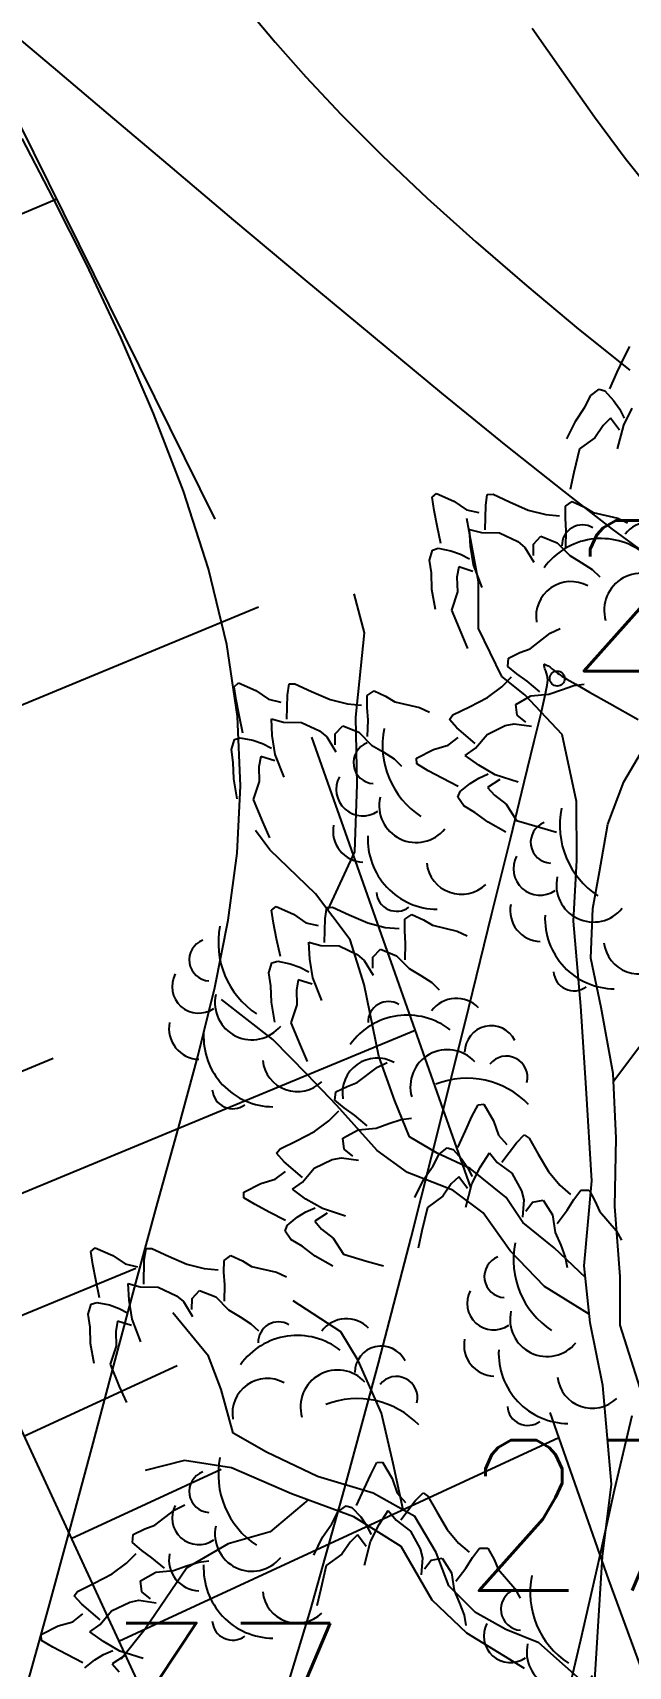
# Model space of a CAD drawing. Extents: x 524954 to 526204, y 9523489 to 9524010.
# Drawn here: x 526051.04 to 526055, y 9523761.1 to 9523771.97 of the extents above; entities that cross this region are included whole.
import ezdxf
from ezdxf.enums import TextEntityAlignment as Align

# ---------------------------------------------------------------- set-up
doc = ezdxf.new("R2010")
doc.units = 0
doc.header["$PDMODE"] = 33
doc.header["$PDSIZE"] = 0.1
doc.linetypes.add('ACAD_ISO12W100', pattern=[21, 12, -3, 0, -3, 0, -3])
doc.linetypes.add('CACHE2', pattern=[4.7625, 3.175, -1.5875])
for name, color, linetype in [('Arbre', 34, 'ACAD_ISO12W100'), ('Bas_Talus', 40, 'CACHE2'), ('CN_01_00', 3, 'Continuous'), ('CN_02_00', 4, 'Continuous'), ('CN_05_00', 6, 'Continuous'), ('Haut_Talus', 30, 'Continuous'), ('Talus', 2, 'Continuous'), ('TopoAlt', 3, 'Continuous'), ('TOPOJIS', 7, 'Continuous')]:
    doc.layers.add(name, color=color, linetype=linetype)
doc.styles.add('Simplex 1.0', font='Simplex.shx', dxfattribs={"width": 0.99, "height": 1})

# ---------------------------------------------------------------- blocks, each defined once
blk = doc.blocks.new('TCPOINT M')
at = {"color": 0}
blk.add_point((0, 0), dxfattribs=at)
at = {"layer": 'TopoAlt', "style": 'Simplex 1.0', "width": 0.99}
blk.add_attdef('ALT', (0.15, 0.15), '', height=1, dxfattribs=at)
blk = doc.blocks.new('v088')
at = {"linetype": 'Continuous'}
for p, q in [((-0.024, 12.318), (0.016, 12.396)), ((-0.069, 12.224), (-0.024, 12.318)), ((-0.118, 12.113), (-0.069, 12.224)), ((-0.283, 11.991), (-0.243, 12.069)), ((-0.243, 12.069), (-0.188, 12.111)), ((-0.188, 12.111), (-0.15, 12.099)), ((-0.15, 12.099), (-0.092, 12.035)), ((-0.344, 11.901), (-0.283, 11.991)), ((-0.092, 12.035), (-0.054, 11.98)), ((-0.054, 11.98), (-0.022, 11.919)), ((-0.025, 11.872), (0.032, 11.984)), ((-0.403, 11.78), (-0.344, 11.901)), ((-0.162, 11.869), (-0.217, 11.788)), ((-0.112, 11.918), (-0.162, 11.869)), ((-0.054, 11.839), (-0.112, 11.918)), ((-0.066, 11.715), (-0.025, 11.872)), ((-0.217, 11.788), (-0.32, 11.714)), ((-0.32, 11.714), (-0.357, 11.558)), ((-0.357, 11.558), (-0.382, 11.444)), ((-1.299, 11.392), (-1.27, 11.417)), ((-1.27, 11.417), (-1.154, 11.366)), ((-0.943, 11.337), (-0.932, 11.411)), ((-0.932, 11.411), (-0.894, 11.412)), ((-0.894, 11.412), (-0.784, 11.361)), ((-1.285, 11.305), (-1.299, 11.392)), ((-1.266, 11.203), (-1.285, 11.305)), ((-1.154, 11.366), (-1.07, 11.309)), ((-1.07, 11.309), (-0.988, 11.29)), ((-0.947, 11.176), (-0.943, 11.337)), ((-0.784, 11.361), (-0.66, 11.307)), ((-0.66, 11.307), (-0.544, 11.278)), ((-0.413, 11.333), (-0.367, 11.365)), ((-0.413, 11.254), (-0.413, 11.333)), ((-0.367, 11.365), (-0.29, 11.329)), ((-0.29, 11.329), (-0.229, 11.292)), ((-1.241, 11.084), (-1.266, 11.203)), ((-0.991, 10.831), (-1.069, 11.252)), ((-0.544, 11.278), (-0.452, 11.27)), ((-0.408, 11.17), (-0.413, 11.254)), ((-0.229, 11.292), (-0.065, 11.254)), ((-0.065, 11.254), (0.001, 11.223)), ((-1.05, 11.179), (-0.971, 11.157)), ((-1.044, 11.067), (-1.05, 11.179)), ((-0.971, 11.157), (-0.851, 11.155)), ((-0.851, 11.155), (-0.73, 11.098)), ((-0.73, 11.098), (-0.682, 11.059)), ((-0.626, 11.08), (-0.576, 11.133)), ((-0.576, 11.133), (-0.468, 11.09)), ((-0.468, 11.09), (-0.384, 11.005)), ((-0.41, 11.061), (-0.408, 11.17)), ((-1.317, 10.975), (-1.297, 11.041)), ((-1.303, 10.889), (-1.317, 10.975)), ((-1.297, 11.041), (-1.259, 11.053)), ((-1.259, 11.053), (-1.174, 11.037)), ((-1.174, 11.037), (-1.111, 11.014)), ((-1.111, 11.014), (-1.05, 10.983)), ((-1.024, 10.943), (-1.044, 11.067)), ((-0.682, 11.059), (-0.622, 10.96)), ((-0.626, 11.006), (-0.626, 11.08)), ((-0.384, 11.005), (-0.307, 10.958)), ((-1.3, 10.78), (-1.303, 10.889)), ((-1.122, 10.929), (-1.134, 10.861)), ((-1.029, 10.899), (-1.122, 10.929)), ((-0.966, 10.792), (-1.024, 10.943)), ((-0.307, 10.958), (-0.234, 10.911)), ((-0.234, 10.911), (-0.184, 10.864)), ((-1.277, 10.647), (-1.3, 10.78)), ((-1.131, 10.763), (-1.171, 10.642)), ((-1.134, 10.861), (-1.131, 10.763)), ((-0.991, 10.52), (-0.991, 10.831)), ((-1.749, 10.491), (-1.817, 10.751)), ((-1.171, 10.642), (-1.109, 10.494)), ((-1.806, 9.931), (-1.749, 10.491)), ((-1.109, 10.494), (-1.063, 10.387)), ((-0.835, 10.2), (-0.991, 10.52)), ((-0.648, 10.385), (-0.514, 10.488)), ((-0.514, 10.488), (-0.448, 10.519)), ((-0.796, 10.268), (-0.791, 10.323)), ((-0.791, 10.323), (-0.715, 10.36)), ((-0.715, 10.36), (-0.648, 10.385)), ((-0.735, 10.218), (-0.796, 10.268)), ((-0.666, 10.169), (-0.735, 10.218)), ((-2.616, 10.132), (-2.587, 10.158)), ((-2.603, 10.046), (-2.616, 10.132)), ((-2.587, 10.158), (-2.471, 10.107)), ((-2.471, 10.107), (-2.388, 10.049)), ((-2.261, 10.077), (-2.249, 10.151)), ((-2.249, 10.151), (-2.211, 10.152)), ((-2.211, 10.152), (-2.101, 10.101)), ((-1.73, 10.074), (-1.685, 10.105)), ((-1.685, 10.105), (-1.608, 10.069)), ((-0.931, 10.06), (-0.836, 10.131)), ((-0.836, 10.131), (-0.771, 10.198)), ((-0.683, 10.078), (-0.835, 10.2)), ((-0.583, 10.098), (-0.666, 10.169)), ((-0.523, 10.083), (-0.438, 10.113)), ((-0.438, 10.113), (-0.356, 10.14)), ((-0.356, 10.14), (-0.287, 10.149)), ((-2.583, 9.943), (-2.603, 10.046)), ((-2.388, 10.049), (-2.306, 10.03)), ((-2.264, 9.917), (-2.261, 10.077)), ((-2.101, 10.101), (-1.977, 10.047)), ((-1.977, 10.047), (-1.862, 10.018)), ((-1.862, 10.018), (-1.769, 10.01)), ((-1.731, 9.995), (-1.73, 10.074)), ((-1.725, 9.911), (-1.731, 9.995)), ((-1.608, 10.069), (-1.547, 10.033)), ((-1.547, 10.033), (-1.382, 9.994)), ((-1.382, 9.994), (-1.316, 9.963)), ((-1.161, 9.945), (-1.051, 9.998)), ((-1.051, 9.998), (-0.931, 10.06)), ((-0.743, 10.015), (-0.642, 10.071)), ((-0.734, 9.943), (-0.743, 10.015)), ((-0.435, 9.816), (-0.683, 10.078)), ((-0.642, 10.071), (-0.523, 10.083)), ((-2.558, 9.824), (-2.583, 9.943)), ((-2.368, 9.919), (-2.288, 9.897)), ((-2.362, 9.808), (-2.368, 9.919)), ((-2.288, 9.897), (-2.168, 9.895)), ((-2.168, 9.895), (-2.047, 9.839)), ((-1.797, 9.483), (-1.806, 9.931)), ((-1.728, 9.802), (-1.725, 9.911)), ((-1.184, 9.915), (-1.161, 9.945)), ((-1.134, 9.859), (-1.184, 9.915)), ((-0.814, 9.874), (-0.753, 9.886)), ((-0.753, 9.886), (-0.639, 9.87)), ((-0.677, 9.896), (-0.734, 9.943)), ((-2.634, 9.715), (-2.614, 9.781)), ((-2.614, 9.781), (-2.576, 9.793)), ((-2.576, 9.793), (-2.492, 9.777)), ((-2.492, 9.777), (-2.428, 9.754)), ((-2.342, 9.683), (-2.362, 9.808)), ((-2.047, 9.839), (-2, 9.799)), ((-2, 9.799), (-1.94, 9.7)), ((-1.944, 9.746), (-1.943, 9.82)), ((-1.943, 9.82), (-1.893, 9.873)), ((-1.893, 9.873), (-1.786, 9.83)), ((-1.786, 9.83), (-1.702, 9.745)), ((-1.192, 9.743), (-1.125, 9.794)), ((-1.012, 9.755), (-1.134, 9.859)), ((-1.011, 9.724), (-0.934, 9.816)), ((-0.934, 9.816), (-0.814, 9.874)), ((-0.339, 9.37), (-0.435, 9.816)), ((-0.025, 9.501), (0.168, 9.829)), ((-2.621, 9.629), (-2.634, 9.715)), ((-2.439, 9.669), (-2.451, 9.601)), ((-2.346, 9.639), (-2.439, 9.669)), ((-2.428, 9.754), (-2.368, 9.723)), ((-2.283, 9.532), (-2.342, 9.683)), ((-1.702, 9.745), (-1.624, 9.699)), ((-1.624, 9.699), (-1.552, 9.652)), ((-1.402, 9.657), (-1.289, 9.715)), ((-1.289, 9.715), (-1.192, 9.743)), ((-1.079, 9.676), (-1.011, 9.724)), ((-0.989, 9.611), (-1.079, 9.676)), ((-2.617, 9.52), (-2.621, 9.629)), ((-2.451, 9.601), (-2.448, 9.503)), ((-1.552, 9.652), (-1.502, 9.604)), ((-1.401, 9.619), (-1.402, 9.657)), ((-1.325, 9.574), (-1.401, 9.619)), ((-1.233, 9.524), (-1.325, 9.574)), ((-0.88, 9.547), (-0.989, 9.611)), ((-2.595, 9.387), (-2.617, 9.52)), ((-2.448, 9.503), (-2.488, 9.382)), ((-1.812, 9.035), (-1.797, 9.483)), ((-1.125, 9.469), (-1.233, 9.524)), ((-1.113, 9.435), (-1.047, 9.49)), ((-1.047, 9.49), (-0.989, 9.525)), ((-0.989, 9.525), (-0.927, 9.553)), ((-0.848, 9.516), (-0.931, 9.463)), ((-0.931, 9.463), (-0.885, 9.411)), ((-0.726, 9.498), (-0.88, 9.547)), ((-0.131, 9.219), (-0.025, 9.501)), ((-2.488, 9.382), (-2.427, 9.234)), ((-1.128, 9.398), (-1.113, 9.435)), ((-1.089, 9.341), (-1.128, 9.398)), ((-0.885, 9.411), (-0.807, 9.351)), ((-0.807, 9.351), (-0.739, 9.244)), ((-0.337, 8.979), (-0.339, 9.37)), ((-2.427, 9.234), (-2.38, 9.127)), ((-1.014, 9.297), (-1.089, 9.341)), ((-0.927, 9.231), (-1.014, 9.297)), ((-0.739, 9.244), (-0.586, 9.198)), ((-2.378, 9.048), (-2.474, 9.177)), ((-0.81, 9.165), (-0.927, 9.231)), ((-0.586, 9.198), (-0.473, 9.166)), ((-0.186, 8.901), (-0.131, 9.219)), ((-2.074, 8.756), (-2.378, 9.048)), ((-1.992, 8.647), (-1.812, 9.035)), ((-0.36, 8.574), (-0.337, 8.979)), ((-0.231, 8.658), (-0.186, 8.901)), ((-1.843, 8.45), (-2.074, 8.756)), ((-2.366, 8.647), (-2.337, 8.672)), ((-2.353, 8.56), (-2.366, 8.647)), ((-2.337, 8.672), (-2.221, 8.621)), ((-2.221, 8.621), (-2.138, 8.563)), ((-2.014, 8.431), (-2.011, 8.592)), ((-2.011, 8.592), (-1.999, 8.665)), ((-1.999, 8.665), (-1.961, 8.666)), ((-1.961, 8.666), (-1.851, 8.615)), ((-1.851, 8.615), (-1.727, 8.562)), ((-1.481, 8.509), (-1.48, 8.588)), ((-1.48, 8.588), (-1.435, 8.619)), ((-1.435, 8.619), (-1.357, 8.583)), ((-1.357, 8.583), (-1.297, 8.547)), ((-0.243, 8.328), (-0.231, 8.658)), ((-2.333, 8.457), (-2.353, 8.56)), ((-2.138, 8.563), (-2.056, 8.544)), ((-1.727, 8.562), (-1.612, 8.532)), ((-1.612, 8.532), (-1.519, 8.524)), ((-1.475, 8.425), (-1.481, 8.509)), ((-1.297, 8.547), (-1.132, 8.508)), ((-1.132, 8.508), (-1.066, 8.477)), ((-0.311, 8.009), (-0.36, 8.574)), ((-2.308, 8.338), (-2.333, 8.457)), ((-2.118, 8.433), (-2.038, 8.411)), ((-2.112, 8.322), (-2.118, 8.433)), ((-2.038, 8.411), (-1.918, 8.409)), ((-1.918, 8.409), (-1.797, 8.353)), ((-1.75, 8.153), (-1.843, 8.45)), ((-1.693, 8.334), (-1.643, 8.387)), ((-1.643, 8.387), (-1.536, 8.344)), ((-1.478, 8.316), (-1.475, 8.425)), ((-2.384, 8.23), (-2.364, 8.296)), ((-2.364, 8.296), (-2.326, 8.308)), ((-2.326, 8.308), (-2.242, 8.291)), ((-2.242, 8.291), (-2.178, 8.268)), ((-2.178, 8.268), (-2.118, 8.237)), ((-2.092, 8.197), (-2.112, 8.322)), ((-1.797, 8.353), (-1.75, 8.313)), ((-1.75, 8.313), (-1.69, 8.215)), ((-1.694, 8.261), (-1.693, 8.334)), ((-1.536, 8.344), (-1.452, 8.259)), ((-1.452, 8.259), (-1.374, 8.213)), ((-0.174, 8), (-0.243, 8.328)), ((-2.371, 8.143), (-2.384, 8.23)), ((-2.189, 8.184), (-2.201, 8.115)), ((-2.096, 8.154), (-2.189, 8.184)), ((-2.033, 8.047), (-2.092, 8.197)), ((-1.653, 7.676), (-1.75, 8.153)), ((-1.374, 8.213), (-1.302, 8.166)), ((-1.302, 8.166), (-1.252, 8.118)), ((-2.358, 7.786), (-2.7, 8.052)), ((-2.367, 8.034), (-2.371, 8.143)), ((-2.201, 8.115), (-2.198, 8.017)), ((-2.345, 7.902), (-2.367, 8.034)), ((-2.198, 8.017), (-2.238, 7.897)), ((-0.274, 7.463), (-0.311, 8.009)), ((-0.096, 7.56), (-0.174, 8)), ((-0.093, 7.509), (0.262, 7.984)), ((-2.238, 7.897), (-2.177, 7.749)), ((-2.129, 7.554), (-2.358, 7.786)), ((-2.177, 7.749), (-2.13, 7.641)), ((-1.663, 7.603), (-1.598, 7.634)), ((-1.547, 7.38), (-1.653, 7.676)), ((-1.932, 7.347), (-2.129, 7.554)), ((-1.864, 7.475), (-1.797, 7.5)), ((-1.797, 7.5), (-1.663, 7.603)), ((-0.075, 7.131), (-0.096, 7.56)), ((-1.945, 7.383), (-1.94, 7.438)), ((-1.94, 7.438), (-1.864, 7.475)), ((-0.237, 6.848), (-0.274, 7.463)), ((-1.985, 7.246), (-1.92, 7.313)), ((-1.884, 7.333), (-1.945, 7.383)), ((-1.665, 7.048), (-1.932, 7.347)), ((-1.815, 7.284), (-1.884, 7.333)), ((-1.732, 7.213), (-1.815, 7.284)), ((-1.449, 7.14), (-1.547, 7.38)), ((-1.034, 7.275), (-0.994, 7.353)), ((-0.994, 7.353), (-0.955, 7.356)), ((-0.955, 7.356), (-0.891, 7.247)), ((-2.2, 7.113), (-2.081, 7.175)), ((-2.081, 7.175), (-1.985, 7.246)), ((-1.892, 7.13), (-1.791, 7.186)), ((-1.791, 7.186), (-1.672, 7.198)), ((-1.672, 7.198), (-1.587, 7.228)), ((-1.587, 7.228), (-1.505, 7.255)), ((-1.505, 7.255), (-1.436, 7.264)), ((-1.128, 7.069), (-1.078, 7.18)), ((-1.078, 7.18), (-1.034, 7.275)), ((-0.891, 7.247), (-0.858, 7.151)), ((-2.31, 7.06), (-2.2, 7.113)), ((-1.883, 7.058), (-1.892, 7.13)), ((-1.266, 7.031), (-1.449, 7.14)), ((-1.253, 7.025), (-1.198, 7.067)), ((-1.198, 7.067), (-1.16, 7.055)), ((-0.858, 7.151), (-0.802, 7.088)), ((-0.835, 6.972), (-0.738, 7.1)), ((-0.738, 7.1), (-0.686, 7.153)), ((-0.686, 7.153), (-0.654, 7.131)), ((-0.654, 7.131), (-0.595, 7.025)), ((-0.084, 6.677), (-0.075, 7.131)), ((-2.333, 7.03), (-2.31, 7.06)), ((-2.283, 6.974), (-2.333, 7.03)), ((-2.161, 6.87), (-2.283, 6.974)), ((-2.083, 6.931), (-1.963, 6.989)), ((-1.963, 6.989), (-1.902, 7.001)), ((-1.902, 7.001), (-1.788, 6.985)), ((-1.826, 7.011), (-1.883, 7.058)), ((-1.463, 6.903), (-1.665, 7.048)), ((-1.293, 6.947), (-1.253, 7.025)), ((-1.047, 6.93), (-1.266, 7.031)), ((-1.16, 7.055), (-1.101, 6.992)), ((-1.101, 6.992), (-1.063, 6.936)), ((-0.978, 6.941), (-0.918, 7.034)), ((-0.918, 7.034), (-0.866, 6.97)), ((-0.866, 6.97), (-0.77, 6.898)), ((-0.595, 7.025), (-0.526, 6.909)), ((-2.439, 6.83), (-2.342, 6.858)), ((-2.342, 6.858), (-2.275, 6.909)), ((-2.161, 6.839), (-2.083, 6.931)), ((-1.162, 6.785), (-1.463, 6.903)), ((-1.413, 6.737), (-1.354, 6.857)), ((-1.354, 6.857), (-1.293, 6.947)), ((-1.122, 6.874), (-1.172, 6.826)), ((-1.064, 6.795), (-1.122, 6.874)), ((-1.063, 6.936), (-1.032, 6.875)), ((-0.806, 6.736), (-1.047, 6.93)), ((-1.035, 6.828), (-0.978, 6.941)), ((-0.77, 6.898), (-0.705, 6.781)), ((-0.526, 6.909), (-0.45, 6.818)), ((-0.287, 6.281), (-0.237, 6.848)), ((-2.551, 6.772), (-2.439, 6.83)), ((-2.55, 6.734), (-2.551, 6.772)), ((-2.228, 6.791), (-2.161, 6.839)), ((-2.138, 6.726), (-2.228, 6.791)), ((-1.227, 6.745), (-1.33, 6.67)), ((-1.172, 6.826), (-1.227, 6.745)), ((-0.96, 6.634), (-1.162, 6.785)), ((-1.076, 6.671), (-1.035, 6.828)), ((-0.697, 6.571), (-0.806, 6.736)), ((-0.705, 6.781), (-0.69, 6.721)), ((-0.45, 6.818), (-0.379, 6.757)), ((-0.357, 6.722), (-0.31, 6.785)), ((-0.31, 6.785), (-0.255, 6.784)), ((-0.255, 6.784), (-0.214, 6.71)), ((-2.475, 6.689), (-2.55, 6.734)), ((-2.383, 6.639), (-2.475, 6.689)), ((-2.274, 6.584), (-2.383, 6.639)), ((-2.196, 6.606), (-2.138, 6.64)), ((-2.029, 6.662), (-2.138, 6.726)), ((-2.138, 6.64), (-2.076, 6.668)), ((-1.998, 6.632), (-2.08, 6.578)), ((-1.875, 6.613), (-2.029, 6.662)), ((-1.33, 6.67), (-1.367, 6.514)), ((-0.78, 6.382), (-0.96, 6.634)), ((-0.69, 6.721), (-0.699, 6.606)), ((-0.675, 6.646), (-0.632, 6.705)), ((-0.632, 6.705), (-0.56, 6.719)), ((-0.56, 6.719), (-0.498, 6.621)), ((-0.468, 6.564), (-0.402, 6.651)), ((-0.402, 6.651), (-0.357, 6.722)), ((-0.214, 6.71), (-0.186, 6.645)), ((-0.186, 6.645), (-0.075, 6.517)), ((-0.049, 6.211), (-0.084, 6.677)), ((-2.277, 6.513), (-2.262, 6.55)), ((-2.262, 6.55), (-2.196, 6.606)), ((-2.08, 6.578), (-2.034, 6.526)), ((-2.034, 6.526), (-1.957, 6.466)), ((-0.488, 6.401), (-0.697, 6.571)), ((-0.498, 6.621), (-0.48, 6.503)), ((-2.238, 6.456), (-2.277, 6.513)), ((-2.163, 6.412), (-2.238, 6.456)), ((-2.076, 6.346), (-2.163, 6.412)), ((-1.957, 6.466), (-1.888, 6.359)), ((-1.367, 6.514), (-1.392, 6.4)), ((-0.48, 6.503), (-0.444, 6.419)), ((-0.444, 6.419), (-0.414, 6.339)), ((-0.075, 6.517), (-0.04, 6.453)), ((-3.568, 6.377), (-3.539, 6.402)), ((-3.555, 6.29), (-3.568, 6.377)), ((-3.539, 6.402), (-3.423, 6.351)), ((-3.423, 6.351), (-3.34, 6.294)), ((-3.216, 6.161), (-3.213, 6.322)), ((-3.213, 6.322), (-3.201, 6.396)), ((-3.201, 6.396), (-3.163, 6.397)), ((-3.163, 6.397), (-3.053, 6.346)), ((-3.053, 6.346), (-2.929, 6.292)), ((-2.683, 6.24), (-2.682, 6.318)), ((-2.682, 6.318), (-2.637, 6.35)), ((-2.637, 6.35), (-2.56, 6.314)), ((-2.56, 6.314), (-2.499, 6.278)), ((-1.959, 6.28), (-2.076, 6.346)), ((-1.888, 6.359), (-1.735, 6.313)), ((-1.735, 6.313), (-1.622, 6.281)), ((-0.551, 6.145), (-0.78, 6.382)), ((-0.279, 6.204), (-0.488, 6.401)), ((-0.414, 6.339), (-0.401, 6.271)), ((-3.535, 6.188), (-3.555, 6.29)), ((-3.34, 6.294), (-3.258, 6.275)), ((-2.929, 6.292), (-2.814, 6.263)), ((-2.814, 6.263), (-2.721, 6.255)), ((-2.677, 6.155), (-2.683, 6.24)), ((-2.499, 6.278), (-2.334, 6.239)), ((-2.334, 6.239), (-2.268, 6.208)), ((-0.248, 5.902), (-0.287, 6.281)), ((-0.049, 5.888), (-0.049, 6.211)), ((-3.51, 6.069), (-3.535, 6.188)), ((-3.32, 6.164), (-3.24, 6.142)), ((-3.314, 6.053), (-3.32, 6.164)), ((-3.24, 6.142), (-3.121, 6.14)), ((-3.121, 6.14), (-2.999, 6.083)), ((-2.999, 6.083), (-2.952, 6.044)), ((-2.895, 6.065), (-2.845, 6.118)), ((-2.845, 6.118), (-2.738, 6.075)), ((-2.68, 6.046), (-2.677, 6.155)), ((-0.254, 5.961), (-0.551, 6.145)), ((-3.586, 5.96), (-3.566, 6.026)), ((-3.566, 6.026), (-3.528, 6.038)), ((-3.528, 6.038), (-3.444, 6.022)), ((-3.444, 6.022), (-3.38, 5.999)), ((-3.38, 5.999), (-3.32, 5.968)), ((-3.294, 5.928), (-3.314, 6.053)), ((-2.952, 6.044), (-2.892, 5.945)), ((-2.896, 5.991), (-2.895, 6.065)), ((-2.738, 6.075), (-2.654, 5.99)), ((-2.654, 5.99), (-2.576, 5.943)), ((-1.907, 5.843), (-2.222, 6.048)), ((-3.573, 5.874), (-3.586, 5.96)), ((-3.57, 5.765), (-3.573, 5.874)), ((-3.392, 5.914), (-3.403, 5.846)), ((-3.298, 5.884), (-3.392, 5.914)), ((-3.235, 5.777), (-3.294, 5.928)), ((-2.787, 5.681), (-3.023, 5.969)), ((-2.576, 5.943), (-2.504, 5.896)), ((-2.504, 5.896), (-2.454, 5.849)), ((-0.165, 5.487), (-0.248, 5.902)), ((0.085, 5.468), (-0.049, 5.888)), ((-3.547, 5.632), (-3.57, 5.765)), ((-3.403, 5.846), (-3.4, 5.748)), ((-1.791, 5.652), (-1.907, 5.843)), ((-3.4, 5.748), (-3.44, 5.627)), ((-2.701, 5.459), (-2.787, 5.681)), ((-1.635, 5.301), (-1.791, 5.652)), ((-3.44, 5.627), (-3.379, 5.479)), ((-3.379, 5.479), (-3.332, 5.372)), ((-2.621, 5.169), (-2.701, 5.459)), ((-0.107, 4.829), (-0.165, 5.487)), ((-1.559, 4.967), (-1.635, 5.301)), ((-2.4, 5.043), (-2.621, 5.169)), ((-2.061, 4.882), (-2.4, 5.043)), ((-2.946, 4.988), (-3.206, 4.92)), ((-2.634, 4.938), (-2.946, 4.988)), ((-2.233, 4.766), (-2.634, 4.938)), ((-1.751, 4.8), (-1.707, 4.895)), ((-1.707, 4.895), (-1.667, 4.973)), ((-1.667, 4.973), (-1.628, 4.976)), ((-1.628, 4.976), (-1.564, 4.867)), ((-1.492, 4.659), (-1.559, 4.967)), ((-1.692, 4.771), (-2.061, 4.882)), ((-1.801, 4.689), (-1.751, 4.8)), ((-1.564, 4.867), (-1.531, 4.771)), ((-0.166, 4.349), (-0.107, 4.829)), ((-3.01, 4.66), (-2.944, 4.692)), ((-2.123, 4.725), (-2.377, 4.514)), ((-1.819, 4.613), (-2.233, 4.766)), ((-1.926, 4.645), (-1.871, 4.687)), ((-1.871, 4.687), (-1.833, 4.675)), ((-1.833, 4.675), (-1.774, 4.612)), ((-1.415, 4.615), (-1.692, 4.771)), ((-1.531, 4.771), (-1.475, 4.707)), ((-1.508, 4.592), (-1.411, 4.72)), ((-1.411, 4.72), (-1.359, 4.773)), ((-1.359, 4.773), (-1.327, 4.751)), ((-1.327, 4.751), (-1.268, 4.645)), ((-3.143, 4.557), (-3.01, 4.66)), ((-2.027, 4.477), (-1.966, 4.567)), ((-1.966, 4.567), (-1.926, 4.645)), ((-1.504, 4.415), (-1.819, 4.613)), ((-1.774, 4.612), (-1.736, 4.556)), ((-1.651, 4.561), (-1.591, 4.654)), ((-1.591, 4.654), (-1.539, 4.59)), ((-1.539, 4.59), (-1.443, 4.518)), ((-1.273, 4.376), (-1.415, 4.615)), ((-1.268, 4.645), (-1.199, 4.529)), ((-3.291, 4.441), (-3.287, 4.496)), ((-3.287, 4.496), (-3.21, 4.533)), ((-3.21, 4.533), (-3.143, 4.557)), ((-2.377, 4.514), (-2.655, 4.434)), ((-2.086, 4.357), (-2.027, 4.477)), ((-1.795, 4.494), (-1.845, 4.445)), ((-1.737, 4.415), (-1.795, 4.494)), ((-1.736, 4.556), (-1.705, 4.495)), ((-1.708, 4.448), (-1.651, 4.561)), ((-1.443, 4.518), (-1.378, 4.401)), ((-1.199, 4.529), (-1.123, 4.438)), ((-3.331, 4.304), (-3.266, 4.37)), ((-3.23, 4.39), (-3.291, 4.441)), ((-3.162, 4.341), (-3.23, 4.39)), ((-2.655, 4.434), (-2.931, 4.273)), ((-1.9, 4.365), (-2.003, 4.29)), ((-1.845, 4.445), (-1.9, 4.365)), ((-1.749, 4.291), (-1.708, 4.448)), ((-1.298, 4.058), (-1.504, 4.415)), ((-1.378, 4.401), (-1.363, 4.341)), ((-1.188, 4.154), (-1.273, 4.376)), ((-1.123, 4.438), (-1.052, 4.377)), ((-1.03, 4.342), (-0.984, 4.405)), ((-0.984, 4.405), (-0.928, 4.404)), ((-0.928, 4.404), (-0.887, 4.33)), ((-0.217, 3.527), (-0.166, 4.349)), ((-3.427, 4.233), (-3.331, 4.304)), ((-3.239, 4.188), (-3.137, 4.244)), ((-2.931, 4.273), (-3.209, 3.863)), ((-3.079, 4.271), (-3.162, 4.341)), ((-3.137, 4.244), (-3.019, 4.255)), ((-3.019, 4.255), (-2.933, 4.286)), ((-2.933, 4.286), (-2.851, 4.312)), ((-2.851, 4.312), (-2.783, 4.321)), ((-2.003, 4.29), (-2.04, 4.134)), ((-1.363, 4.341), (-1.372, 4.226)), ((-1.349, 4.266), (-1.305, 4.325)), ((-1.305, 4.325), (-1.233, 4.338)), ((-1.233, 4.338), (-1.171, 4.241)), ((-1.171, 4.241), (-1.153, 4.123)), ((-1.141, 4.184), (-1.075, 4.271)), ((-1.075, 4.271), (-1.03, 4.342)), ((-0.887, 4.33), (-0.859, 4.265)), ((-0.859, 4.265), (-0.748, 4.137)), ((-3.656, 4.117), (-3.547, 4.171)), ((-3.547, 4.171), (-3.427, 4.233)), ((-3.229, 4.115), (-3.239, 4.188)), ((-2.04, 4.134), (-2.065, 4.02)), ((-1.01, 3.977), (-1.188, 4.154)), ((-0.748, 4.137), (-0.713, 4.073)), ((-3.679, 4.087), (-3.656, 4.117)), ((-3.629, 4.032), (-3.679, 4.087)), ((-3.507, 3.927), (-3.629, 4.032)), ((-3.43, 3.988), (-3.309, 4.046)), ((-3.309, 4.046), (-3.249, 4.058)), ((-3.249, 4.058), (-3.134, 4.042)), ((-3.172, 4.068), (-3.229, 4.115)), ((-1.069, 3.839), (-1.298, 4.058)), ((-1.153, 4.123), (-1.118, 4.039)), ((-1.118, 4.039), (-1.087, 3.959)), ((-3.785, 3.887), (-3.688, 3.915)), ((-3.688, 3.915), (-3.621, 3.967)), ((-3.507, 3.896), (-3.43, 3.988)), ((-1.087, 3.959), (-1.074, 3.891)), ((-0.808, 3.863), (-1.01, 3.977)), ((-3.898, 3.83), (-3.785, 3.887)), ((-3.897, 3.791), (-3.898, 3.83)), ((-3.574, 3.849), (-3.507, 3.896)), ((-3.484, 3.783), (-3.574, 3.849)), ((-3.209, 3.863), (-3.367, 3.667)), ((-0.685, 3.605), (-1.069, 3.839)), ((-0.589, 3.774), (-0.808, 3.863)), ((-3.821, 3.747), (-3.897, 3.791)), ((-3.729, 3.697), (-3.821, 3.747)), ((-3.621, 3.641), (-3.729, 3.697)), ((-3.542, 3.663), (-3.485, 3.698)), ((-3.485, 3.698), (-3.422, 3.725)), ((-3.375, 3.72), (-3.484, 3.783)), ((-3.221, 3.67), (-3.375, 3.72)), ((-0.234, 3.461), (-0.589, 3.774)), ((-3.609, 3.608), (-3.542, 3.663)), ((-3.344, 3.689), (-3.426, 3.635)), ((-3.426, 3.635), (-3.38, 3.583))]:
    blk.add_line(p, q, dxfattribs=at)
for centre, major_axis, start_param, end_param in [((-0.3, 11.072), (0.0964, 0.0964), 0.254619, 2.377018), ((0.15, 11.024), (0.145, 0.145), 6.263619, 7.998733), ((-0.176, 10.651), (0.33, 0.33), 0.12682, 1.733702), ((0.091, 10.641), (0.174, 0.174), 6.236163, 8.918901), ((-0.376, 10.6), (0.164, 0.164), 0.282297, 2.520721), ((-1.063, 9.743), (0.4, 0.4), 2.158504, 3.344219), ((-1.682, 9.628), (-0.099, 0.099), -0.421529, 2.292047), ((-1.76, 9.451), (-0.125, 0.125), 0.293965, 2.957824), ((-1.405, 9.343), (0.174, 0.174), 2.133893, 4.816631), ((0.115, 9.214), (-0.4, 0.4), 0.587708, 1.773422), ((-1.753, 9.172), (-0.145, 0.145), 0.590553, 2.325666), ((-1.26, 9.119), (0.33, 0.33), 2.307735, 3.914618), ((-0.504, 9.099), (0.099, 0.099), 1.149268, 3.862844), ((-1.104, 8.984), (0.164, 0.164), 2.463212, 4.701636), ((-0.582, 8.923), (0.125, 0.125), 1.864761, 4.52862), ((-0.227, 8.814), (0.174, 0.174), 2.133893, 4.816631), ((-1.534, 8.776), (0.0964, 0.0964), 2.435534, 4.557933), ((-0.575, 8.644), (0.145, 0.145), 2.161349, 3.896462), ((-0.082, 8.59), (0.33, 0.33), 2.307735, 3.914618), ((-2.155, 8.43), (0.4, 0.4), 2.158504, 3.344219), ((-2.774, 8.316), (-0.099, 0.099), -0.421529, 2.292047), ((0.074, 8.455), (0.164, 0.164), 2.463212, 4.701636), ((-2.851, 8.139), (-0.125, 0.125), 0.293965, 2.957824), ((-0.356, 8.247), (0.0964, 0.0964), 2.435534, 4.557933), ((-2.497, 8.031), (0.174, 0.174), 2.133893, 4.816631), ((-1.589, 7.903), (0.0964, 0.0964), 0.254619, 2.377018), ((-1.138, 7.855), (-0.145, 0.145), 4.692823, 6.427936), ((-1.464, 7.482), (0.33, 0.33), 0.12682, 1.733702), ((-2.844, 7.86), (-0.145, 0.145), 0.590553, 2.325666), ((-2.352, 7.806), (0.33, 0.33), 2.307735, 3.914618), ((-0.906, 7.701), (0.125, 0.125), 5.967031, 8.63089), ((-1.198, 7.473), (-0.174, 0.174), 4.665366, 7.348105), ((-2.195, 7.672), (0.164, 0.164), 2.463212, 4.701636), ((-1.664, 7.431), (-0.164, 0.164), -1.288499, 0.949924), ((-0.805, 7.536), (-0.099, 0.099), 3.680741, 6.394318), ((-1.066, 6.963), (-0.4, 0.4), 4.689978, 5.875693), ((-2.625, 7.463), (0.0964, 0.0964), 2.435534, 4.557933), ((-0.193, 6.324), (-0.4, 0.4), 0.587708, 1.773422), ((-0.812, 6.21), (-0.099, 0.099), -0.421529, 2.292047), ((-0.89, 6.033), (0.125, 0.125), 1.864761, 4.52862), ((-0.535, 5.925), (0.174, 0.174), 2.133893, 4.816631), ((-2.32, 5.773), (0.0964, 0.0964), 0.254619, 2.377018), ((-1.869, 5.725), (0.145, 0.145), 6.263619, 7.998733), ((-2.195, 5.352), (0.33, 0.33), 0.12682, 1.733702), ((-1.637, 5.571), (-0.125, 0.125), 4.396235, 7.060094), ((-0.882, 5.754), (-0.145, 0.145), 0.590553, 2.325666), ((-0.39, 5.7), (0.33, 0.33), 2.307735, 3.914618), ((-2.395, 5.301), (-0.164, 0.164), -1.288499, 0.949924), ((-1.928, 5.343), (0.174, 0.174), 6.236163, 8.918901), ((-1.536, 5.406), (0.099, 0.099), 5.251538, 7.965114), ((-0.234, 5.566), (-0.164, 0.164), 0.892416, 3.130839), ((-1.797, 4.833), (0.4, 0.4), 6.260774, 7.446489), ((-0.663, 5.357), (0.0964, 0.0964), 2.435534, 4.557933), ((-2.155, 4.896), (-0.4, 0.4), 0.587708, 1.773422), ((-2.774, 4.781), (-0.099, 0.099), -0.421529, 2.292047), ((-2.851, 4.605), (-0.125, 0.125), 0.293965, 2.957824), ((-2.497, 4.497), (0.174, 0.174), 2.133893, 4.816631), ((-2.844, 4.326), (-0.145, 0.145), 0.590553, 2.325666), ((-2.352, 4.272), (0.33, 0.33), 2.307735, 3.914618), ((-0.702, 3.998), (0.099, 0.099), 1.149268, 3.862844), ((-0.082, 4.112), (0.4, 0.4), 2.158504, 3.344219), ((-2.195, 4.138), (0.164, 0.164), 2.463212, 4.701636), ((-2.625, 3.929), (0.0964, 0.0964), 2.435534, 4.557933), ((-0.779, 3.821), (0.125, 0.125), 1.864761, 4.52862), ((-0.424, 3.713), (0.174, 0.174), 2.133893, 4.816631)]:
    blk.add_ellipse(centre, major_axis=major_axis, ratio=1, start_param=start_param, end_param=end_param, dxfattribs=at)

msp = doc.modelspace()

# ---------------------------------------------------------------- linework, layer by layer
at = {"layer": 'Bas_Talus', "flags": 128}
for points in [[(526014.289, 9523817.598), (526018.793, 9523810.412), (526022.725, 9523805.249), (526025.26, 9523803.699), (526028.935, 9523802.665), (526035.981, 9523799.762), (526038.258, 9523799.296), (526042.918, 9523796.703), (526044.316, 9523795.722), (526047.683, 9523792.872), (526048.148, 9523791.838), (526051.101, 9523788.108), (526052.241, 9523783.292), (526052.81, 9523780.709), (526053.796, 9523775.573), (526054.871, 9523772.115), (526056.113, 9523765.907), (526057.933, 9523760.868), (526060.417, 9523751.763)], [(526058.834, 9523750.859), (526054.874, 9523761.678), (526052.719, 9523767.792), (526050.448, 9523772.385), (526051.028, 9523778.338), (526050.271, 9523783.977), (526048.171, 9523789.181), (526042.349, 9523792.03), (526038.681, 9523792.437), (526032.568, 9523795.169), (526027.379, 9523800.009), (526021.266, 9523805.765), (526019.627, 9523807.764), (526012.873, 9523815.903)]]:
    msp.add_lwpolyline(points, dxfattribs=at)
at = {"layer": 'CN_01_00', "flags": 128}
for points, elevation in [([(526054.364, 9523771.995), (526054.572, 9523771.698), (526054.777, 9523771.407), (526054.981, 9523771.132), (526055.185, 9523770.877)], 277), ([(526054.573, 9523760.799), (526054.687, 9523761.279), (526054.799, 9523761.773), (526054.911, 9523762.274), (526055.027, 9523762.771)], 273)]:
    msp.add_lwpolyline(points, dxfattribs=dict(at, elevation=elevation))
at = {"layer": 'CN_02_00', "flags": 128}
for points, elevation in [([(526052.479, 9523772.112), (526052.655, 9523771.902), (526052.858, 9523771.672), (526053.093, 9523771.421), (526053.365, 9523771.15), (526053.666, 9523770.866), (526053.989, 9523770.574), (526054.327, 9523770.282), (526054.671, 9523769.995), (526055.013, 9523769.721)], 276), ([(526052.666, 9523760.737), (526052.889, 9523761.476), (526053.116, 9523762.282), (526053.341, 9523763.119), (526053.558, 9523763.954), (526053.761, 9523764.754), (526053.942, 9523765.483), (526054.096, 9523766.109), (526054.218, 9523766.605), (526054.31, 9523766.981), (526054.377, 9523767.254), (526054.422, 9523767.441), (526054.449, 9523767.56), (526054.463, 9523767.627), (526054.468, 9523767.661), (526054.466, 9523767.677), (526054.463, 9523767.692), (526054.458, 9523767.707), (526054.453, 9523767.722), (526054.448, 9523767.735), (526054.445, 9523767.747), (526054.442, 9523767.756), (526054.442, 9523767.763), (526054.445, 9523767.766), (526054.45, 9523767.765), (526054.459, 9523767.761), (526054.47, 9523767.755), (526054.482, 9523767.746), (526054.495, 9523767.736), (526054.508, 9523767.726), (526054.52, 9523767.716), (526054.531, 9523767.707), (526054.542, 9523767.699), (526054.56, 9523767.687), (526054.594, 9523767.667), (526054.653, 9523767.633), (526054.745, 9523767.581), (526054.88, 9523767.504), (526055.067, 9523767.399)], 274)]:
    msp.add_lwpolyline(points, dxfattribs=dict(at, elevation=elevation))
at = {"layer": 'CN_05_00', "elevation": 275, "flags": 128}
for points in [[(526050.939, 9523771.936), (526051.206, 9523771.71), (526051.544, 9523771.423), (526051.94, 9523771.088), (526052.377, 9523770.72), (526052.838, 9523770.334), (526053.305, 9523769.945), (526053.761, 9523769.569), (526054.189, 9523769.221), (526054.571, 9523768.916), (526054.896, 9523768.665), (526055.17, 9523768.463)], [(526051.011, 9523761.005), (526051.148, 9523761.489), (526051.29, 9523762.01), (526051.435, 9523762.553), (526051.582, 9523763.105), (526051.728, 9523763.653), (526051.872, 9523764.182), (526052.012, 9523764.683), (526052.141, 9523765.158), (526052.253, 9523765.616), (526052.342, 9523766.064), (526052.401, 9523766.509), (526052.423, 9523766.958), (526052.403, 9523767.419), (526052.334, 9523767.898), (526052.211, 9523768.401), (526052.045, 9523768.917), (526051.846, 9523769.434), (526051.628, 9523769.939), (526051.402, 9523770.421), (526051.179, 9523770.866), (526050.973, 9523771.261)]]:
    msp.add_lwpolyline(points, dxfattribs=at)
at = {"layer": 'Haut_Talus', "flags": 128}
msp.add_lwpolyline([(526056.64, 9523747.182), (526054.163, 9523755.757), (526050.695, 9523763.26), (526049.126, 9523767.052), (526047.554, 9523770.789), (526047.554, 9523773.839), (526048.379, 9523778.374), (526048.214, 9523781.342), (526046.56, 9523787.218), (526043.663, 9523788.556), (526036.232, 9523790.287), (526033.094, 9523792.019), (526029.543, 9523795.399), (526023.921, 9523800.035), (526020.123, 9523804.075), (526013.855, 9523810.396), (526008.091, 9523814)], dxfattribs=at)
at = {"layer": 'Talus'}
for p, q in [((526048.077, 9523769.546), (526051.202, 9523770.86)), ((526049.238, 9523766.78), (526052.543, 9523768.147)), ((526050.385, 9523764.008), (526053.586, 9523765.332)), ((526050.099, 9523764.701), (526051.178, 9523765.147)), ((526050.672, 9523763.314), (526051.727, 9523763.751)), ((526050.984, 9523762.633), (526052.003, 9523763.103)), ((526051.614, 9523761.271), (526054.541, 9523762.624)), ((526051.299, 9523761.952), (526052.296, 9523762.413))]:
    msp.add_line(p, q, dxfattribs=at)

# ---------------------------------------------------------------- block references
at = {"layer": 'Arbre'}
msp.add_blockref('v088', (526054.997, 9523757.484), dxfattribs=at)
at = {"layer": 'TOPOJIS'}
ref = msp.add_blockref('TCPOINT M', (526054.53, 9523767.671, 273.97), dxfattribs=at)
ref.add_attrib('ALT', '273.97', (526054.58, 9523767.721, 273.97), dxfattribs={"layer": 'TopoAlt', "height": 1, "style": 'Simplex 1.0', "width": 0.99})
ref = msp.add_blockref('TCPOINT M', (526058.6, 9523761.556, 270.53), dxfattribs=at)
ref.add_attrib('ALT', '270.53', dxfattribs={"layer": 'TopoAlt', "height": 1, "style": 'Simplex 1.0', "width": 0.99}).set_placement((526058.55, 9523761.606, 270.53), align=Align.RIGHT)
ref = msp.add_blockref('TCPOINT M', (526048.431, 9523760.34, 276.37), dxfattribs=at)
ref.add_attrib('ALT', '276.37', (526048.481, 9523760.39, 276.37), dxfattribs={"layer": 'TopoAlt', "height": 1, "style": 'Simplex 1.0', "width": 0.99})

doc.saveas('drawing.dxf')
